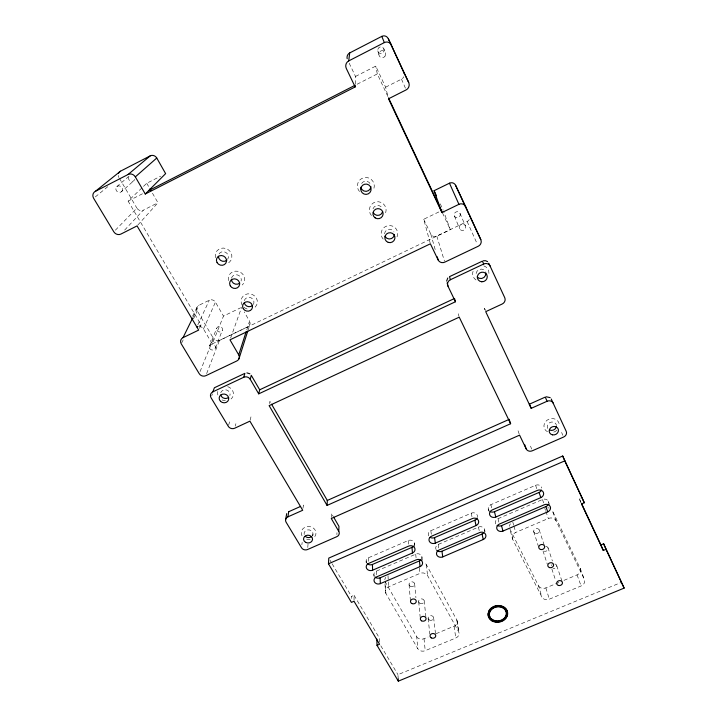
<?xml version="1.0" encoding="UTF-8"?>
<svg xmlns="http://www.w3.org/2000/svg" width="717" height="717" viewBox="0 0 717 717"><rect width="100%" height="100%" fill="white"/><g stroke="black" fill="none" stroke-linecap="round" stroke-linejoin="round"><path stroke-width="0.54" stroke-dasharray="3.58 2.69" d="M354.037 600.272L354.081 595.307L351.5 596.41L351.464 599.394M235.911 423.675L235.293 426.122M355.256 84.113L355.515 76.45L348.955 62.711M336.891 534.685L336.972 532.704M331.317 517.531L331.406 513.309L333.011 516.07M312.8 536.092L312.979 533.941M307.772 547.492L308.041 544.06M301.857 544.777L302.171 542.393M302.906 508.344L303.533 505.1L301.561 505.978M269.547 403.626L269.897 401.323L271.008 403.25M250.161 420.126L250.977 416.855M228.58 425.253L229.655 421.802M247.992 330.286L250.009 323.923M246.782 329.901L249.516 321.18L244.264 311.931M211.757 395.784L212.465 393.803M230.623 338.048L241.638 307.306M206.639 373.611L219.501 340.36L247.777 326.791A4.463 4.159 19.3 0 0 249.516 321.18M215.378 348.095L222.395 330.098M198.914 326.441A4.911 4.508 22.6 0 1 203.476 328.978L212.277 343.909L223.489 316.08L240.625 307.79M200.052 371.603L213.487 338.496L197.309 310.963A4.526 4.185 24.8 0 1 198.959 305.272L209.319 300.217A4.535 4.203 24.6 0 1 215.432 302.144L223.489 316.08M209.391 346.239L216.704 328.323M203.476 328.978L215.432 302.144M199.469 328.359L201.065 324.882L128.128 201.101L142.692 187.164M197.775 324.935L209.319 300.217M181.742 342.843L183.202 339.858M193.42 318.931L197.309 310.963M193.16 317.048L198.959 305.272M192.631 316.161L197.023 307.279M137.745 225.147L157.973 202.741L152.085 192.55M124.641 230.094L143.301 210.189L157.973 202.741M115.347 230.211L136.893 208.1A4.831 4.427 40 0 0 143.301 210.189M143.499 186.384L146.734 183.292L160.662 176.167M121.576 191.627A3.46 3.146 41.9 0 0 119.936 186.035A3.46 3.146 41.9 0 0 115.984 189.79A3.46 3.146 41.9 0 0 121.576 191.627L133.9 180.657M116.746 186.671L129.338 175.943M95.325 196.915L107.971 186.519M355.515 76.45L375.744 66.098L385.621 87.196L388.058 96.876L377.294 73.941L375.744 66.098M128.128 201.101L143.741 193.133M357.138 84.221L377.294 73.941M385.621 87.196L401.502 79.139A5.037 4.822 -85.2 0 0 403.761 76.773M199.371 325.697L201.065 324.882M430.119 242.794L423.72 219.259L442.111 210.368M423.72 219.259L430.783 234.047A4.571 4.445 -29.8 0 0 436.805 236.081L467.134 221.517A4.625 4.463 -38.4 0 0 469.689 218.434M212.277 343.909L450.339 229.664L443.456 210.932M366.593 562.8A4.383 3.773 -1.9 0 1 368.583 557.727L408.179 540.546A4.41 3.818 -4.8 0 1 413.028 541.066A4.41 3.818 -4.8 0 1 414.22 545.162M428.703 535.904A4.427 3.845 -6.6 0 1 430.845 530.714L471.239 513.193A4.463 3.89 -10 0 1 475.667 513.417A4.463 3.89 -10 0 1 477.477 516.912M489.182 510.818A4.481 3.908 -11.7 0 1 490.876 504.678L535.572 485.292A4.526 3.952 -15.5 0 1 541.756 488.062M374.319 576.163A4.356 3.728 -2.4 0 1 376.308 571.153L415.717 554.169A4.383 3.773 -5.3 0 1 420.529 554.671A4.383 3.773 -5.3 0 1 421.704 558.722M436.124 549.563A4.401 3.8 -7 0 1 438.266 544.445L478.463 527.12A4.436 3.845 -10.2 0 1 483.303 527.64A4.436 3.845 -10.2 0 1 484.369 531.781M495.707 523.921A4.454 3.863 -11.8 0 1 498.001 518.696L542.464 499.525A4.499 3.899 -15.4 0 1 546.892 499.758A4.499 3.899 -15.4 0 1 548.604 503.289M581.155 503.092L579.309 498.745L582.07 497.562M385.889 593.407A5.763 4.894 -3.3 0 1 388.56 586.82L419.884 573.43A5.79 4.938 -5.4 0 1 427.583 575.617L458.602 631.668A5.646 4.687 -6.8 0 1 455.797 637.996L425.217 650.686A5.619 4.652 -4.9 0 1 417.769 648.652L385.889 593.407L385.396 582.177L416.711 636.714L417.769 648.652M512.655 539.301A5.906 5.073 -12.6 0 1 515.738 532.426L548.344 518.481A5.951 5.109 -15.1 0 1 556.051 520.784L584.337 579.372A5.799 4.84 -14.8 0 1 581.12 585.968L549.33 599.161A5.754 4.813 -12.7 0 1 541.873 597.037L512.655 539.301L509.778 528.859L538.539 585.807L541.873 597.037M416.711 636.714A5.512 4.589 -4.9 0 0 424.034 638.722L428.04 637.054M436.044 633.711L454.058 626.201A5.548 4.634 -6.8 0 0 456.81 619.963L426.31 564.638A5.682 4.876 -5.4 0 0 424.419 562.746M538.539 585.807A5.655 4.741 -12.8 0 0 545.861 587.904L558.946 582.455M563.974 580.349L577.06 574.9A5.691 4.777 -14.9 0 0 580.205 568.393L552.341 510.612L556.051 520.784M398.204 678.99L397.953 674.67L621.585 582.285M484.405 308.319L485.427 310.452M329.901 560.013L331.604 562.89M332.168 563.849L351.5 596.41M380.826 645.82L397.953 674.67M354.081 595.307L379.365 638.022L379.499 642.181M119.488 178.47L136.893 208.1M146.734 183.292L148.876 186.994M561.59 432.45L562.89 435.327M442.479 212.895L450.339 229.664M579.309 498.745L581.182 502.76M440.238 203.834L443.079 209.893M467.134 221.517L477.361 244.264M459.991 213.379A3.083 2.985 -38.5 0 1 456.917 217.735A3.083 2.985 -38.5 0 1 454.739 213.03A3.083 2.985 -38.5 0 1 459.991 213.379L465.423 225.873A3.244 3.128 -35.4 0 1 462.169 230.435A3.244 3.128 -35.4 0 1 459.893 225.514A3.244 3.128 -35.4 0 1 465.423 225.873M401.502 79.139L405.732 88.908M454.444 216.059L459.57 228.678M484.477 308.435L485.095 310.049M530.535 446.126L531.629 449.075M580.205 568.393L584.337 579.372M577.06 574.9L581.12 585.968M383.801 48.711A3.361 3.191 89.9 0 1 380.718 53.542A3.361 3.191 89.9 0 1 378.298 48.308A3.361 3.191 89.9 0 1 383.801 48.711L385.244 52.637M548.299 501.282L549.822 505.467M542.464 499.525L543.943 503.701M519.207 434.09L518.059 430.765M544.777 508.344L545.494 510.37M545.843 511.382L548.344 518.481M535.572 485.292L537.006 489.379M556.759 565.722L562.065 581.415M547.958 547.698L552.395 560.999M539.202 529.899L544.113 544.884M551.875 569.029L555.657 580.555M543.029 550.952L547.34 564.297M533.699 531.539L538.673 547.188M545.861 587.904L549.33 599.161M436.805 236.081L444.45 261.113M458.988 316.331L458.235 313.741M512.798 522.084L513.686 525.185M513.972 526.215L515.738 532.426M430.783 234.047L435.784 251.658M377.805 50.835L378.899 54.868M498.001 518.696L499.113 522.998M490.876 504.678L491.674 507.842M488.259 508.998L488.779 511.122M484.62 529.782L485.033 531.611M478.463 527.12L479.655 532.561M471.239 513.193L472.369 518.534M457.222 621.101L459.023 632.833M456.81 619.963L458.602 631.668M454.058 626.201L455.797 637.996M438.266 544.445L439.055 550.02M430.845 530.714L431.562 536.191M433.606 617.534L435.577 634.348M426.31 564.638L427.583 575.617M421.892 556.768L422.519 562.442M428.139 618.493L429.859 634.285M424.186 600.756L426.041 618.296M419.32 567.954L419.884 573.43M415.717 554.169L416.272 559.816M414.408 543.19L414.847 547.645M424.034 638.722L425.217 650.686M418.683 601.733L420.27 618.197M414.632 583.719L415.923 597.691M408.179 540.546L408.573 544.992M409.084 584.713L410.429 600.846M388.014 575.679L388.56 586.82M385.02 583.808L385.325 590.933M376.308 571.153L376.479 576.934M373.88 574.281L373.924 576.217M368.583 557.727L368.672 563.41M366.145 560.882L366.172 562.791M547.806 428.47A4.66 4.15 -19.6 0 1 550.244 422.394A4.66 4.15 -19.6 0 1 556.356 424.957M476.115 273.527A4.965 4.705 -27.6 0 1 485.49 271.716M220.755 392.773A4.777 4.329 15.2 0 1 226.608 390.012A4.777 4.329 15.2 0 1 229.897 395.542M304.187 534.515A4.454 3.872 2.9 0 1 309.296 529.917A4.454 3.872 2.9 0 1 312.289 535.85M118.923 177.52A4.938 4.499 43.5 0 1 118.242 175.477M219.501 340.36A4.454 4.105 20.6 0 1 213.487 338.496M134.679 179.313A3.28 2.993 43.3 0 1 129.759 180.648A3.28 2.993 43.3 0 1 129.983 175.486M361.601 183.453A5.1 5.091 59.6 0 1 370.411 184.036M373.001 208.817A5.037 5.001 -9.1 0 1 382.295 208.217M384.491 233.796A4.992 4.902 -12.4 0 1 393.965 231.95M219.088 253.881A5.073 4.768 30.4 0 1 225.927 252.527A5.073 4.768 30.4 0 1 227.683 259.249M231.582 277.999A5.001 4.696 25.8 0 1 237.694 275.005A5.001 4.696 25.8 0 1 241.091 281.037M244.318 300.674A4.938 4.634 21.4 0 1 250.914 297.797A4.938 4.634 21.4 0 1 253.307 304.546M359.495 191.538A8.487 8.461 60.5 0 1 359.701 180.075A8.487 8.461 60.5 0 1 371.128 179.34A8.487 8.461 60.5 0 1 372.867 190.677M371.433 215.539A8.38 8.317 -9.2 0 1 371.693 204.291A8.38 8.317 -9.2 0 1 383.003 203.565A8.38 8.317 -9.2 0 1 384.679 214.688M383.156 239.102A8.308 8.165 -12.4 0 1 383.461 228.06A8.308 8.165 -12.4 0 1 394.664 227.334A8.308 8.165 -12.4 0 1 396.277 238.259M215.548 257.726A8.434 7.932 30.4 0 1 220.818 248.387A8.434 7.932 30.4 0 1 231.161 253.191A8.434 7.932 30.4 0 1 227.665 263.354M228.553 280.625A8.317 7.824 25.8 0 1 233.15 271.671A8.317 7.824 25.8 0 1 243.341 274.925A8.317 7.824 25.8 0 1 242.238 284.999M242.194 305.191A8.219 7.708 21.4 0 1 245.106 294.669A8.219 7.708 21.4 0 1 256.256 297.922A8.219 7.708 21.4 0 1 253.316 308.435M247.159 308.982A8.219 7.708 21.4 0 1 243.502 306.849M509.348 526.305A5.79 5.001 -12.7 0 1 510.45 523.822M547.752 507.806A5.835 5.037 -15.2 0 1 549.213 508.057M384.841 579.73A5.655 4.831 -3.3 0 1 385.8 577.355M545.7 546.345A2.868 2.447 -13.9 0 1 548.084 549.276A2.868 2.447 -13.9 0 1 544.239 551.158M554.94 563.974A2.85 2.402 -13.9 0 1 556.625 566.977A2.85 2.402 -13.9 0 1 553.004 568.662M551.319 565.668A2.85 2.402 -13.9 0 1 552.162 564.584M483.769 265.846A8.254 7.842 -27.6 0 1 488.42 275.92M476.007 279.971A8.254 7.842 -27.6 0 1 473.184 270.838M547.555 431.777A7.762 6.91 -19.6 0 1 544.481 423.442A7.762 6.91 -19.6 0 1 553.183 418.62A7.762 6.91 -19.6 0 1 559.26 425.298M556.831 430.317A7.762 6.91 -19.6 0 1 551.346 432.566M227.656 386.651A7.95 7.206 15.2 0 1 233.177 392.1A7.95 7.206 15.2 0 1 231.026 398.984M225.434 400.785A7.95 7.206 15.2 0 1 221.508 399.593M217.878 395.004A7.95 7.206 15.2 0 1 217.905 391.249M302.045 535.868A7.412 6.444 2.9 0 1 304.608 527.47A7.412 6.444 2.9 0 1 314.476 529.092A7.412 6.444 2.9 0 1 313.607 537.768M310.21 539.265A7.412 6.444 2.9 0 1 306.392 539.076M385.002 56.168A3.549 3.37 -89.8 0 0 382.448 50.647A3.549 3.37 -89.8 0 0 379.176 55.738A3.549 3.37 -89.8 0 0 385.002 56.168M209.687 348.453A3.137 2.877 20 0 0 215.064 348.776A3.137 2.877 20 0 0 212.411 344.268A3.137 2.877 20 0 0 209.687 348.453M216.982 330.447A2.985 2.751 21.2 0 0 222.1 330.752A2.985 2.751 21.2 0 0 219.581 326.432A2.985 2.751 21.2 0 0 216.982 330.447M410.249 586.228A2.823 2.402 -4.7 0 0 414.668 584.346A2.823 2.402 -4.7 0 0 410.653 582.07A2.823 2.402 -4.7 0 0 410.249 586.228M419.839 603.23A2.796 2.366 -5.2 0 0 424.222 601.375A2.796 2.366 -5.2 0 0 420.252 599.134A2.796 2.366 -5.2 0 0 419.839 603.23M429.277 619.963A2.778 2.33 -5.6 0 0 433.633 618.144A2.778 2.33 -5.6 0 0 429.707 615.93A2.778 2.33 -5.6 0 0 429.277 619.963M535.456 533.412A2.895 2.483 -13.9 0 0 539.39 530.517A2.895 2.483 -13.9 0 0 534.792 529.155A2.895 2.483 -13.9 0 0 535.456 533.412"/><path stroke-width="1.08" d="M246.146 331.702L238.725 354.87A4.902 4.508 17.2 0 1 236.834 360.956L205.833 375.69A4.894 4.445 18.6 0 1 199.218 373.674L181.258 343.837A4.983 4.535 22.6 0 1 183.023 337.653L198.672 330.098L137.055 225.909L120.904 234.074A5.342 4.849 37.4 0 1 113.806 231.797L93.64 198.295A5.467 4.929 41.1 0 1 95.298 191.376L128.083 174.491A5.476 5.001 43.2 0 1 135.325 176.884L145.264 194.002L355.166 86.936L355.22 85.206L148.625 190.641M288.691 511.759L287.956 516.832A4.544 3.961 4.5 0 0 286.083 522.164L301.552 547.806A4.481 3.872 2.9 0 0 307.593 549.509L336.82 536.674A4.499 3.917 0.9 0 0 338.782 531.414L338.953 526.332L333.548 516.993M377.008 645.336L379.562 644.269L354.028 601.267L351.429 602.379L328.467 563.795L328.762 558.095L562.693 456.003L584.319 502.76L581.523 503.952L603.293 550.486L606.044 549.339L624.131 588.11L398.32 681.15L377.008 645.336L376.837 639.08M509.187 419.481L510.621 423.729L327.06 505.422L327.346 500.547M355.166 86.936L346.311 68.482A5.655 5.395 83.1 0 1 348.704 60.918L349.708 52.933L381.794 36.37A5.162 4.885 -89.6 0 1 388.327 38.754L408.69 82.455A5.566 5.342 -83.5 0 1 406.163 89.885L388.533 98.794L441.914 212.555L458.925 204.327A5.171 5.001 -40.6 0 1 465.674 206.648L480.811 239.63A5.1 4.876 -33.2 0 1 478.248 246.245L444.764 262.153A5.037 4.858 -24.7 0 1 438.132 259.939L430.388 243.798L229.987 339.831L238.725 354.87M285.626 519.565L286.71 513.596M259.688 389.833L258.72 393.857L455.465 301.749L454.515 298.604M258.72 393.857L250.242 379.302L251.264 375.287L259.688 389.797L454.587 298.442M212.859 391.84L243.69 377.294L244.9 373.342L214.392 387.754L212.859 391.84A4.84 4.374 15.9 0 0 211.058 397.756L228.266 426.292A4.759 4.284 12.7 0 0 234.719 428.219L249.91 421.157L302.708 510.262L287.956 516.832M238.967 358.814L247.715 331.191M447.121 282.901L447.964 286.146L455.465 301.749M183.023 337.653L192.676 318.025M447.784 277.972L446.637 281.073M145.264 194.002L165.627 173.622L156.763 158.027A4.947 4.553 45.9 0 0 150.247 155.849L120.474 171.202L95.298 191.376M135.325 176.884L156.763 158.027M128.083 174.491L150.247 155.849M348.704 60.918L384.348 42.581A5.718 5.422 -89 0 1 391.599 45.216M441.914 212.555L434.081 190.695L449.469 183.194A4.687 4.553 -47.7 0 1 455.591 185.309L465.674 206.648M447.964 286.146A4.983 4.759 -21.8 0 1 450.41 279.72L483.688 264.008A5.037 4.777 -29.1 0 1 490.258 266.213M288.763 511.696L300.584 506.417M529.307 404.227L545.252 397.101L547.116 401.242A4.759 4.275 -20.7 0 1 553.264 403.196M488.779 263.247L504.741 297.689A4.974 4.66 -26 0 1 502.178 304.017L485.714 311.662L531.189 408.349L547.116 401.242M327.284 500.466L509.348 419.302M328.467 563.795L564.772 460.87L584.319 502.76M367.229 563.607A4.383 3.773 -1.9 0 0 372.455 564.458L411.961 547.376A4.41 3.818 -4.8 0 0 413.691 546.058M430.173 537.383A4.427 3.845 -6.6 0 0 434.565 537.598L474.86 520.183A4.463 3.89 -10 0 0 477.199 517.916M490.025 511.49A4.481 3.908 -11.7 0 0 494.452 511.714L539.032 492.436A4.526 3.952 -15.5 0 0 541.452 490.123M372.589 570.194L412.481 552.977A4.454 3.845 -4.8 0 0 414.596 547.806A4.454 3.845 -4.8 0 0 408.672 546.103L368.672 563.41A4.427 3.8 -1.9 0 0 366.665 568.518A4.427 3.8 -1.9 0 0 372.589 570.194L372.455 564.458M435.318 543.127L476.016 525.57A4.508 3.917 -10 0 0 478.293 520.273A4.508 3.917 -10 0 0 472.369 518.534L431.562 536.191A4.472 3.872 -6.6 0 0 429.393 541.407A4.472 3.872 -6.6 0 0 435.318 543.127L434.565 537.598M495.806 517.029L540.851 497.598A4.571 3.979 -15.4 0 0 543.298 492.185A4.571 3.979 -15.4 0 0 537.365 490.401L492.203 509.948A4.526 3.944 -11.6 0 0 489.881 515.272A4.526 3.944 -11.6 0 0 495.806 517.029L494.452 511.714M374.946 576.97A4.356 3.728 -2.4 0 0 380.135 577.803L419.445 560.909A4.383 3.773 -5.3 0 0 421.175 559.61M436.734 550.387A4.401 3.8 -7 0 0 441.941 551.248L482.039 534.013A4.436 3.845 -10.2 0 0 483.814 532.686M497.132 525.418A4.454 3.863 -11.8 0 0 501.524 525.642L545.879 506.578A4.499 3.899 -15.4 0 0 548.299 504.302M380.342 583.638L420.045 566.618A4.427 3.8 -5.3 0 0 422.161 561.501A4.427 3.8 -5.3 0 0 416.272 559.816L376.479 576.934A4.401 3.755 -2.4 0 0 374.462 581.98A4.401 3.755 -2.4 0 0 380.342 583.638L380.135 577.803M442.765 556.876L483.258 539.507A4.481 3.872 -10.1 0 0 485.543 534.282A4.481 3.872 -10.1 0 0 479.655 532.561L439.055 550.02A4.445 3.827 -7 0 0 436.886 555.173A4.445 3.827 -7 0 0 442.765 556.876L441.941 551.248M502.949 531.064L547.761 511.857A4.544 3.935 -15.3 0 0 550.199 506.516A4.544 3.935 -15.3 0 0 544.311 504.75L499.391 524.073A4.499 3.89 -11.7 0 0 497.069 529.334A4.499 3.89 -11.7 0 0 502.949 531.064L501.524 525.642M581.657 503.764L600.909 544.929L603.633 543.791L624.131 588.11M483.446 260.746L485.597 260.719L487.587 261.642M546.22 396.779L550.172 397.63M246.908 372.885L249.875 373.79M551.239 399.019L566.215 431.338A4.705 4.168 -19.9 0 1 563.652 437.02L532.265 450.805A4.669 4.141 -16.9 0 1 526.215 448.941L519.583 435.147L331.272 518.499L338.782 531.414M529.505 404.245L531.189 408.349M327.06 505.422L269.126 405.634L459.23 317.156L510.621 423.729M149.952 188.849L151.018 190.704M271.573 404.209L327.319 500.475M404.263 73.412L408.69 82.455M480.811 239.63L469.438 215.467A4.625 4.463 -38.4 0 1 469.743 216.417M388.533 97.888L442.013 211.909M434.081 190.695L436.447 195.75M388.327 38.754L403.77 72.408A5.037 4.822 -85.2 0 1 404.128 73.466M455.591 185.309L468.972 214.464M449.469 183.194L458.925 204.327M483.688 264.008L482.416 261.131L449.496 276.654L450.41 279.72M603.633 543.791L606.044 549.339M600.909 544.929L603.293 550.486M562.693 456.003L564.772 460.87M381.794 36.37L384.348 42.581M524.674 444.63L526.215 448.941M545.879 506.578L547.761 511.857M539.032 492.436L540.851 497.598M437.253 256.838L438.132 259.939M482.039 534.013L483.258 539.507M474.86 520.183L476.016 525.57M419.445 560.909L420.045 566.618M411.961 547.376L412.481 552.977M398.204 678.99L398.32 681.15M243.69 377.294A4.84 4.427 14.1 0 1 250.242 379.302M556.473 426.041A4.66 4.15 -19.6 0 1 549.437 429.94M485.848 272.89A4.965 4.705 -27.6 0 1 477.181 276.968M228.642 397.424A4.777 4.329 15.2 0 1 220.728 395.031M311.545 536.612A4.454 3.872 2.9 0 1 305.263 536.298M347.171 58.686A5.109 4.858 83.6 0 1 349.708 52.933M118.502 173.424A4.938 4.499 43.5 0 1 120.474 171.202M370.931 186.626A5.1 5.091 59.6 0 1 360.857 187.28M382.528 212.035A5.037 5.001 -9.1 0 1 373.252 212.635M394.44 234.441A4.992 4.902 -12.4 0 1 384.984 236.287M226.877 260.199A5.073 4.768 30.4 0 1 218.398 256.256M239.783 283.09A5.001 4.696 25.8 0 1 231.394 279.218M252.536 305.478A4.938 4.634 21.4 0 1 244.336 303.085M502.187 606.143A9.805 8.183 -9.6 0 1 507 616.028A9.805 8.183 -9.6 0 1 495.608 621.818A9.805 8.183 -9.6 0 1 488.116 613.295M488.725 611.18A9.805 8.183 -9.6 0 1 491.719 607.595M492.409 607.138A9.805 8.183 -9.6 0 1 501.407 605.892M489.926 617.023A8.649 7.215 -9.6 0 1 498.019 606.457A8.649 7.215 -9.6 0 1 505.539 616.539A8.649 7.215 -9.6 0 1 491.091 618.583M196.843 326.916A4.911 4.508 22.6 0 1 197.847 326.567M552.457 434.843A4.714 4.185 -19.5 0 0 558.355 429.447A4.714 4.185 -19.5 0 0 550.647 427.825A4.714 4.185 -19.5 0 0 552.457 434.843M481.77 281.772A5.019 4.75 -27.2 0 0 486.852 274.844A5.019 4.75 -27.2 0 0 478.311 274.297A5.019 4.75 -27.2 0 0 481.77 281.772M220.522 401.323A4.822 4.365 15 0 0 228.571 399.817A4.822 4.365 15 0 0 222.772 394.108A4.822 4.365 15 0 0 220.522 401.323M305.63 542.348A4.499 3.899 2.9 0 0 312.54 539.309A4.499 3.899 2.9 0 0 305.971 535.599A4.499 3.899 2.9 0 0 305.63 542.348M360.794 188.885A5.171 5.153 49.4 0 0 368.233 193.868A5.171 5.153 49.4 0 0 368.816 184.941A5.171 5.153 49.4 0 0 360.794 188.885M375.179 217.887A5.109 5.064 -8.4 0 0 383.129 214.025A5.109 5.064 -8.4 0 0 375.798 209.14A5.109 5.064 -8.4 0 0 375.179 217.887M388.229 242.382A5.064 4.965 -11.9 0 0 394.87 236.718A5.064 4.965 -11.9 0 0 386.597 233.939A5.064 4.965 -11.9 0 0 388.229 242.382M243.26 308.668A5.001 4.687 21 0 0 251.864 308.991A5.001 4.687 21 0 0 247.535 301.74A5.001 4.687 21 0 0 243.26 308.668M230.265 285.787A5.073 4.759 25.3 0 0 238.94 286.334A5.073 4.759 25.3 0 0 234.728 278.85A5.073 4.759 25.3 0 0 230.265 285.787M217.081 262.592A5.144 4.822 29.9 0 0 225.846 263.148A5.144 4.822 29.9 0 0 221.553 255.53A5.144 4.822 29.9 0 0 217.081 262.592M411.719 603.472A2.904 2.456 -4.6 0 0 416.254 601.554A2.904 2.456 -4.6 0 0 412.132 599.224A2.904 2.456 -4.6 0 0 411.719 603.472M558.543 585.475A2.931 2.456 -13.7 0 0 562.424 582.464A2.931 2.456 -13.7 0 0 557.701 581.308A2.931 2.456 -13.7 0 0 558.543 585.475M549.581 567.604A2.958 2.501 -13.7 0 0 553.614 564.691A2.958 2.501 -13.7 0 0 548.935 563.32A2.958 2.501 -13.7 0 0 549.581 567.604M540.582 549.473A2.976 2.536 -13.7 0 0 544.642 546.515A2.976 2.536 -13.7 0 0 539.919 545.117A2.976 2.536 -13.7 0 0 540.582 549.473M492.05 620.922A9.805 8.183 -9.6 0 0 507.591 614.514A9.805 8.183 -9.6 0 0 494.031 606.69A9.805 8.183 -9.6 0 0 492.05 620.922M421.56 620.814A2.877 2.411 -5.1 0 0 426.077 618.923A2.877 2.411 -5.1 0 0 421.99 616.638A2.877 2.411 -5.1 0 0 421.56 620.814M431.249 637.879A2.859 2.375 -5.6 0 0 435.739 636.015A2.859 2.375 -5.6 0 0 431.697 633.765A2.859 2.375 -5.6 0 0 431.249 637.879M492.74 620.124A8.658 7.224 -9.6 0 0 506.453 614.469A8.658 7.224 -9.6 0 0 494.479 607.568A8.658 7.224 -9.6 0 0 492.74 620.124"/></g></svg>
